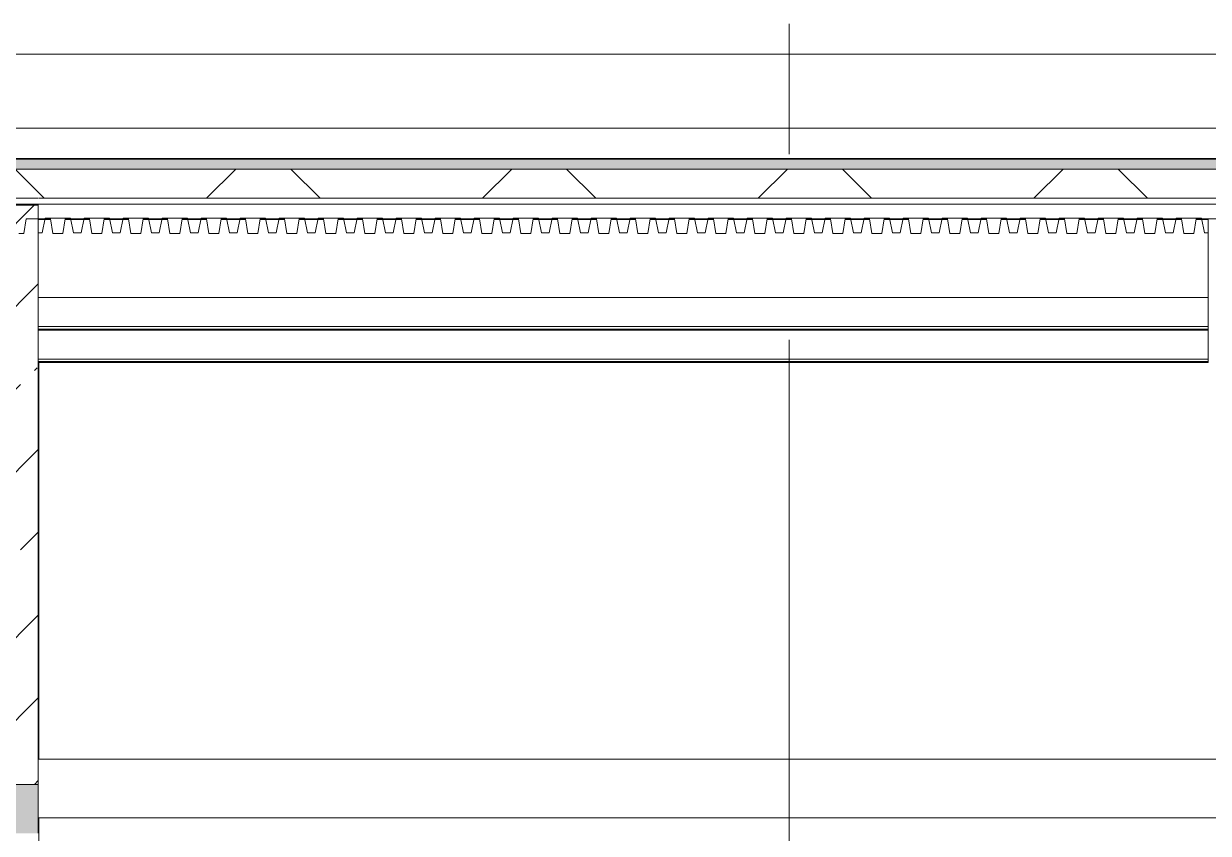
# Model space of a CAD drawing. Header units: millimetres. Extents: x 51154 to 151340, y -24069 to 30962.
# Drawn here: x 82007 to 88082, y 24850 to 29000 of the extents above; entities that cross this region are included whole.
import ezdxf

# ---------------------------------------------------------------- set-up
doc = ezdxf.new("R2010")
doc.units = ezdxf.units.MM
doc.linetypes.add('Осевые', pattern=[6350, 1270, -952.5, 3175, -952.5])
for name, color, linetype, lineweight in [('Внутренние кромки', 7, 'Continuous', 9), ('Каркас несущий', 7, 'Continuous', 9), ('Общие ребра', 7, 'Continuous', 9), ('Перекрытия', 7, 'Continuous', 9), ('Перекрытия-1', 7, 'Continuous', 18), ('Стены', 7, 'Continuous', 9), ('Структура _1_', 7, 'Continuous', 18), ('Штриховка разреза-2', 7, 'Continuous', 9)]:
    doc.layers.add(name, color=color, linetype=linetype, lineweight=lineweight)
doc.layers.add('Оси-3', color=7, linetype='Осевые', lineweight=9, true_color=0xaaaaaa)
pattern_1 = [(45, (99498.54, 6475), (-424.264, 424.264), [600, -100, 20, -100]), (45, (99498.54, 6899), (-424.264, 424.264), [])]

# ---------------------------------------------------------------- blocks, each defined once
blk = doc.blocks.new('Швеллеры стальные горячекатанные ГОСТ 8240-97_П_ - 40П-457367-Разрез 1-1')
at = {"layer": 'Каркас несущий'}
for p, q in [((82081.6, 27995.6), (82081.6, 28000.4)), ((82144.2, 28000.4), (82081.6, 28000.4)), ((82081.6, 27995.9), (82081.6, 27986.5)), ((82081.6, 27596), (82081.6, 27995.6)), ((82081.6, 27995.6), (82144.9, 27995.6)), ((82081.6, 27983.1), (82081.6, 27967.5)), ((82218.3, 27995.6), (82344.9, 27995.6)), ((82344.2, 28000.4), (82219.1, 28000.4)), ((82418.3, 27995.6), (82544.9, 27995.6)), ((82544.2, 28000.4), (82419.1, 28000.4)), ((82618.3, 27995.6), (82744.9, 27995.6)), ((82744.2, 28000.4), (82619.1, 28000.4)), ((82818.3, 27995.6), (82944.9, 27995.6)), ((82944.2, 28000.4), (82819.1, 28000.4)), ((83018.3, 27995.6), (83144.9, 27995.6)), ((83144.2, 28000.4), (83019.1, 28000.4)), ((83344.2, 28000.4), (83219.3, 28000.4)), ((83219.3, 27995.6), (83344.9, 27995.6)), ((83418.3, 27995.6), (83544.9, 27995.6)), ((83544.2, 28000.4), (83419.1, 28000.4)), ((83618.3, 27995.6), (83744.9, 27995.6)), ((83744.2, 28000.4), (83619.1, 28000.4)), ((83818.3, 27995.6), (83944.9, 27995.6)), ((83944.2, 28000.4), (83819.1, 28000.4)), ((84018.3, 27995.6), (84144.9, 27995.6)), ((84144.2, 28000.4), (84019.1, 28000.4)), ((84218.3, 27995.6), (84344.9, 27995.6)), ((84344.2, 28000.4), (84219.1, 28000.4)), ((84418.3, 27995.6), (84544.9, 27995.6)), ((84544.2, 28000.4), (84419.1, 28000.4)), ((84618.3, 27995.6), (84744.9, 27995.6)), ((84744.2, 28000.4), (84619.1, 28000.4)), ((84818.3, 27995.6), (84944.9, 27995.6)), ((84944.2, 28000.4), (84819.1, 28000.4)), ((85018.3, 27995.6), (85144.9, 27995.6)), ((85144.2, 28000.4), (85019.1, 28000.4)), ((85218.3, 27995.6), (85344.9, 27995.6)), ((85344.2, 28000.4), (85219.1, 28000.4)), ((85418.3, 27995.6), (85544.9, 27995.6)), ((85544.2, 28000.4), (85419.1, 28000.4)), ((85618.3, 27995.6), (85744.9, 27995.6)), ((85744.2, 28000.4), (85619.1, 28000.4)), ((85818.3, 27995.6), (85944.9, 27995.6)), ((85944.2, 28000.4), (85819.1, 28000.4)), ((86018.3, 27995.6), (86144.9, 27995.6)), ((86144.2, 28000.4), (86019.1, 28000.4)), ((86218.3, 27995.6), (86344.9, 27995.6)), ((86344.2, 28000.4), (86219.1, 28000.4)), ((86418.3, 27995.6), (86544.9, 27995.6)), ((86544.2, 28000.4), (86419.1, 28000.4)), ((86618.3, 27995.6), (86744.9, 27995.6)), ((86744.2, 28000.4), (86619.1, 28000.4)), ((86818.3, 27995.6), (86944.9, 27995.6)), ((86944.2, 28000.4), (86819.1, 28000.4)), ((87018.3, 27995.6), (87144.9, 27995.6)), ((87144.2, 28000.4), (87019.1, 28000.4)), ((87218.3, 27995.6), (87344.9, 27995.6)), ((87344.2, 28000.4), (87219.1, 28000.4)), ((87418.4, 27995.6), (87544.9, 27995.6)), ((87544.2, 28000.4), (87419.1, 28000.4)), ((87618.3, 27995.6), (87744.9, 27995.6)), ((87744.2, 28000.4), (87619.1, 28000.4)), ((87818.3, 27995.6), (87944.9, 27995.6)), ((87944.2, 28000.4), (87819.1, 28000.4)), ((88018.3, 27995.6), (88081.6, 27995.6)), ((88081.6, 28000.4), (88019.1, 28000.4)), ((88081.6, 28000.4), (88081.6, 27995.6)), ((88081.6, 27986.5), (88081.6, 27995.9)), ((88081.6, 27995.6), (88081.6, 27596)), ((88081.6, 27967.5), (88081.6, 27983.1)), ((82081.6, 27624.8), (82081.6, 27614.5)), ((82081.6, 27614.4), (82081.6, 27610.4)), ((82081.6, 27610.4), (82081.6, 27613.8)), ((82081.6, 27613.8), (82081.6, 27605.2)), ((88081.6, 27596), (82081.6, 27596)), ((88081.6, 27614.5), (88081.6, 27624.8)), ((88081.6, 27610.4), (88081.6, 27614.4)), ((88081.6, 27605.2), (88081.6, 27613.8)), ((88081.6, 27613.8), (88081.6, 27610.4))]:
    blk.add_line(p, q, dxfattribs=at)
blk = doc.blocks.new('Швеллеры стальные горячекатанные ГОСТ 8240-97_П_ - 40П-457490-Разрез 1-1')
at = {"layer": 'Каркас несущий'}
for p, q in [((82081.6, 27663.1), (82081.6, 27667.6)), ((82081.6, 27653.7), (82081.6, 27663.1)), ((82081.6, 27650.3), (82081.6, 27653.7)), ((82081.6, 27634.7), (82081.6, 27650.3)), ((88081.6, 27667.6), (88081.6, 27663.1)), ((88081.6, 27663.1), (88081.6, 27653.7)), ((88081.6, 27653.7), (88081.6, 27650.3)), ((88081.6, 27650.3), (88081.6, 27634.7)), ((82081.6, 27292), (82081.6, 27634.7)), ((88081.6, 27634.7), (88081.6, 27292)), ((82081.6, 27277.6), (82081.6, 27292)), ((88081.6, 27281), (82081.6, 27281)), ((82081.6, 27272.4), (82081.6, 27281)), ((88081.6, 27292), (88081.6, 27277.6)), ((88081.6, 27281), (88081.6, 27272.4)), ((82081.6, 27267.9), (82081.6, 27272.4)), ((82081.6, 27263.2), (82081.6, 27267.9)), ((88081.6, 27267.9), (82081.6, 27267.9)), ((82081.6, 27263.2), (88081.6, 27263.2)), ((88081.6, 27272.4), (88081.6, 27267.9)), ((88081.6, 27267.9), (88081.6, 27263.2))]:
    blk.add_line(p, q, dxfattribs=at)
blk = doc.blocks.new('Швеллеры стальные горячекатанные ГОСТ 8240-97_П_ - 30П-490475-Разрез 1-1')
at = {"layer": 'Каркас несущий'}
for p, q in [((82081.6, 24930), (82081.6, 25230)), ((82081.6, 25230), (88261.6, 25230)), ((82081.6, 25226), (82081.6, 25221.1)), ((82081.6, 25219), (82081.6, 25207)), ((82081.6, 24953), (82081.6, 24941)), ((82081.6, 24938.9), (82081.6, 24934)), ((88261.6, 24930), (82081.6, 24930))]:
    blk.add_line(p, q, dxfattribs=at)

msp = doc.modelspace()

# ---------------------------------------------------------------- hatches: boundary and pattern name
at = {"layer": 'Штриховка разреза-2'}
h = msp.add_hatch(dxfattribs=at)
h.set_pattern_fill('FP_4', color=256, style=0, pattern_type=2)
h.set_pattern_definition([(0, (99498.54, 6475), (812.8, 203.2), [67.056, -542.544, 67.056, -542.544, -3251.2]), (0, (99498.54, 6475), (812.8, 203.2), [-1219.2, 67.056, -1152.144, 67.056, -542.544, -1422.4]), (0, (99498.54, 6475), (812.8, 203.2), [-3048, 67.056, -339.344, 67.056, -948.944]), (120, (99803.34, 6576.6), (-582.3764, 602.3054), [67.056, -542.544, 67.056, -3793.744]), (120, (99803.34, 6576.6), (-582.3764, 602.3054), [-676.656, -542.544, 67.056, -1152.144, -2032]), (120, (99803.34, 6576.6), (-582.3764, 602.3054), [-2438.4, 67.056, -542.544, 67.056, -1355.344]), (120, (99803.34, 6576.6), (-582.3764, 602.3054), [-3115.056, -339.344, 67.056, -948.944]), (240, (99904.94, 6983), (-230.4236, -805.5054), [67.056, -542.544, 67.056, -542.544, -3251.2]), (240, (99904.94, 6983), (-230.4236, -805.5054), [-1219.2, 67.056, -1152.144, 67.056, -542.544, -1422.4]), (240, (99904.94, 6983), (-230.4236, -805.5054), [-3048, 67.056, -339.344, 67.056, -948.944])])
h.paths.add_polyline_path([(103832.9, 28255.2), (104481.6, 28255.2), (104481.6, 28305.2), (81781.6, 28305.2), (81781.6, 28255.2), (103069.5, 28255.2)], flags=0)
h = msp.add_hatch(dxfattribs=at)
h.set_pattern_fill('FP_5', color=256, style=0, pattern_type=2)
h.set_pattern_definition([(45, (99498.5, 6475), (-707.107, 707.107), []), (135, (99498.5, 6475), (-707.107, -707.107), [])])
h.paths.add_polyline_path([(93144.4, 28105.2), (104481.6, 28105.2), (104481.6, 28255.2), (81781.6, 28255.2), (81781.6, 28105.2), (92762.7, 28105.2)], flags=0)
h = msp.add_hatch(dxfattribs=at)
h.set_pattern_fill('FP_2', color=256, style=0, pattern_type=2)
h.set_pattern_definition(pattern_1)
h.paths.add_polyline_path([(81781.6, 25100), (82081.6, 25100), (82081.6, 28069.4), (81781.6, 28069.4), (81781.6, 25473.3)], flags=0)
h = msp.add_hatch(dxfattribs=at)
h.set_pattern_fill('FP_2', color=256, style=0, pattern_type=2)
h.set_pattern_definition(pattern_1)
h.paths.add_polyline_path([(110704.1, 24850), (129081.6, 24850), (129081.6, 25100), (104181.6, 25100), (104181.6, 24850), (110506.6, 24850)], flags=0)
h.paths.add_polyline_path([(72081.6, 24850), (82081.6, 24850), (82081.6, 25100), (71781.6, 25100), (71781.6, 24850)], flags=0)

# ---------------------------------------------------------------- linework, layer by layer
at = {"layer": 'Внутренние кромки'}
msp.add_line((104481.6, 28464), (81781.6, 28464), dxfattribs=at)
at = {"layer": 'Каркас несущий'}
msp.add_line((88081.6, 28000.4), (88081.6, 27578.9), dxfattribs=at)
at = {"layer": 'Общие ребра'}
for p, q in [((81781.6, 28305.2), (104481.6, 28305.2)), ((81781.6, 28255.2), (104481.6, 28255.2))]:
    msp.add_line(p, q, dxfattribs=at)
at = {"layer": 'Оси-3'}
msp.add_line((85931.6, -22468.7), (85931.6, 29000), dxfattribs=at)
at = {"layer": 'Перекрытия'}
for p, q in [((82081.6, 28073.5), (82081.6, 28065.9)), ((82081.6, 27837.8), (82081.6, 27586.3))]:
    msp.add_line(p, q, dxfattribs=at)
at = {"layer": 'Перекрытия-1'}
for p, q in [((82101.6, 27927.6), (82116.6, 28002.7)), ((82116.6, 28002.7), (82246.6, 28002.7)), ((82246.6, 28002.7), (82261.6, 27927.6)), ((82301.6, 27927.6), (82316.6, 28002.7)), ((82316.6, 28002.7), (82446.6, 28002.7)), ((82446.6, 28002.7), (82461.6, 27927.6)), ((82501.6, 27927.6), (82516.6, 28002.7)), ((82516.6, 28002.7), (82646.6, 28002.7)), ((82646.6, 28002.7), (82661.6, 27927.6)), ((82701.6, 27927.6), (82716.6, 28002.7)), ((82716.6, 28002.7), (82846.6, 28002.7)), ((82846.6, 28002.7), (82861.6, 27927.6)), ((82901.6, 27927.6), (82916.6, 28002.7)), ((82916.6, 28002.7), (83046.6, 28002.7)), ((83046.6, 28002.7), (83061.6, 27927.6)), ((83101.6, 27927.6), (83116.6, 28002.7)), ((83116.6, 28002.7), (83246.6, 28002.7)), ((83246.6, 28002.7), (83261.6, 27927.6)), ((83301.6, 27927.6), (83316.6, 28002.7)), ((83316.6, 28002.7), (83446.6, 28002.7)), ((83446.6, 28002.7), (83461.6, 27927.6)), ((83501.6, 27927.6), (83516.6, 28002.7)), ((83516.6, 28002.7), (83646.6, 28002.7)), ((83646.6, 28002.7), (83661.6, 27927.6)), ((83701.6, 27927.6), (83716.6, 28002.7)), ((83716.6, 28002.7), (83846.6, 28002.7)), ((83846.6, 28002.7), (83861.6, 27927.6)), ((83901.6, 27927.6), (83916.6, 28002.7)), ((83916.6, 28002.7), (84046.6, 28002.7)), ((84046.6, 28002.7), (84061.6, 27927.6)), ((84101.6, 27927.6), (84116.6, 28002.7)), ((84116.6, 28002.7), (84246.6, 28002.7)), ((84246.6, 28002.7), (84261.6, 27927.6)), ((84301.6, 27927.6), (84316.6, 28002.7)), ((84316.6, 28002.7), (84446.6, 28002.7)), ((84446.6, 28002.7), (84461.6, 27927.6)), ((84501.6, 27927.6), (84516.6, 28002.7)), ((84516.6, 28002.7), (84646.6, 28002.7)), ((84646.6, 28002.7), (84661.6, 27927.6)), ((84701.6, 27927.6), (84716.6, 28002.7)), ((84716.6, 28002.7), (84846.6, 28002.7)), ((84846.6, 28002.7), (84861.6, 27927.6)), ((84901.6, 27927.6), (84916.6, 28002.7)), ((84916.6, 28002.7), (85046.6, 28002.7)), ((85046.6, 28002.7), (85061.6, 27927.6)), ((85101.6, 27927.6), (85116.6, 28002.7)), ((85116.6, 28002.7), (85246.6, 28002.7)), ((85246.6, 28002.7), (85261.6, 27927.6)), ((85301.6, 27927.6), (85316.6, 28002.7)), ((85316.6, 28002.7), (85446.6, 28002.7)), ((85446.6, 28002.7), (85461.6, 27927.6)), ((85501.6, 27927.6), (85516.6, 28002.7)), ((85516.6, 28002.7), (85646.6, 28002.7)), ((85646.6, 28002.7), (85661.6, 27927.6)), ((85701.6, 27927.6), (85716.6, 28002.7)), ((85716.6, 28002.7), (85846.6, 28002.7)), ((85846.6, 28002.7), (85861.6, 27927.6)), ((85901.6, 27927.6), (85916.6, 28002.7)), ((85916.6, 28002.7), (86046.6, 28002.7)), ((86046.6, 28002.7), (86061.6, 27927.6)), ((86101.6, 27927.6), (86116.6, 28002.7)), ((86116.6, 28002.7), (86246.6, 28002.7)), ((86246.6, 28002.7), (86261.6, 27927.6)), ((86301.6, 27927.6), (86316.6, 28002.7)), ((86316.6, 28002.7), (86446.6, 28002.7)), ((86446.6, 28002.7), (86461.6, 27927.6)), ((86501.6, 27927.6), (86516.6, 28002.7)), ((86516.6, 28002.7), (86646.6, 28002.7)), ((86646.6, 28002.7), (86661.6, 27927.6)), ((86701.6, 27927.6), (86716.6, 28002.7)), ((86716.6, 28002.7), (86846.6, 28002.7)), ((86846.6, 28002.7), (86861.6, 27927.6)), ((86901.6, 27927.6), (86916.6, 28002.7)), ((86916.6, 28002.7), (87046.6, 28002.7)), ((87046.6, 28002.7), (87061.6, 27927.6)), ((87101.6, 27927.6), (87116.6, 28002.7)), ((87116.6, 28002.7), (87246.6, 28002.7)), ((87246.6, 28002.7), (87261.6, 27927.6)), ((87301.6, 27927.6), (87316.6, 28002.7)), ((87316.6, 28002.7), (87446.6, 28002.7)), ((87446.6, 28002.7), (87461.6, 27927.6)), ((87501.6, 27927.6), (87516.6, 28002.7)), ((87516.6, 28002.7), (87646.6, 28002.7)), ((87646.6, 28002.7), (87661.6, 27927.6)), ((87701.6, 27927.6), (87716.6, 28002.7)), ((87716.6, 28002.7), (87846.6, 28002.7)), ((87846.6, 28002.7), (87861.6, 27927.6)), ((87901.6, 27927.6), (87916.6, 28002.7)), ((87916.6, 28002.7), (88046.6, 28002.7)), ((88046.6, 28002.7), (88061.6, 27927.6)), ((82081.6, 27927.6), (82101.6, 27927.6)), ((82261.6, 27927.6), (82281.6, 27927.6)), ((82281.6, 27927.6), (82301.6, 27927.6)), ((82461.6, 27927.6), (82481.6, 27927.6)), ((82481.6, 27927.6), (82501.6, 27927.6)), ((82661.6, 27927.6), (82681.6, 27927.6)), ((82681.6, 27927.6), (82701.6, 27927.6)), ((82861.6, 27927.6), (82881.6, 27927.6)), ((82881.6, 27927.6), (82901.6, 27927.6)), ((83061.6, 27927.6), (83081.6, 27927.6)), ((83081.6, 27927.6), (83101.6, 27927.6)), ((83261.6, 27927.6), (83281.6, 27927.6)), ((83281.6, 27927.6), (83301.6, 27927.6)), ((83461.6, 27927.6), (83481.6, 27927.6)), ((83481.6, 27927.6), (83501.6, 27927.6)), ((83661.6, 27927.6), (83681.6, 27927.6)), ((83681.6, 27927.6), (83701.6, 27927.6)), ((83861.6, 27927.6), (83881.6, 27927.6)), ((83881.6, 27927.6), (83901.6, 27927.6)), ((84061.6, 27927.6), (84081.6, 27927.6)), ((84081.6, 27927.6), (84101.6, 27927.6)), ((84261.6, 27927.6), (84281.6, 27927.6)), ((84281.6, 27927.6), (84301.6, 27927.6)), ((84461.6, 27927.6), (84481.6, 27927.6)), ((84481.6, 27927.6), (84501.6, 27927.6)), ((84661.6, 27927.6), (84681.6, 27927.6)), ((84681.6, 27927.6), (84701.6, 27927.6)), ((84861.6, 27927.6), (84881.6, 27927.6)), ((84881.6, 27927.6), (84901.6, 27927.6)), ((85061.6, 27927.6), (85081.6, 27927.6)), ((85081.6, 27927.6), (85101.6, 27927.6)), ((85261.6, 27927.6), (85281.6, 27927.6)), ((85281.6, 27927.6), (85301.6, 27927.6)), ((85461.6, 27927.6), (85481.6, 27927.6)), ((85481.6, 27927.6), (85501.6, 27927.6)), ((85661.6, 27927.6), (85681.6, 27927.6)), ((85681.6, 27927.6), (85701.6, 27927.6)), ((85861.6, 27927.6), (85881.6, 27927.6)), ((85881.6, 27927.6), (85901.6, 27927.6)), ((86061.6, 27927.6), (86081.6, 27927.6)), ((86081.6, 27927.6), (86101.6, 27927.6)), ((86261.6, 27927.6), (86281.6, 27927.6)), ((86281.6, 27927.6), (86301.6, 27927.6)), ((86461.6, 27927.6), (86481.6, 27927.6)), ((86481.6, 27927.6), (86501.6, 27927.6)), ((86661.6, 27927.6), (86681.6, 27927.6)), ((86681.6, 27927.6), (86701.6, 27927.6)), ((86861.6, 27927.6), (86881.6, 27927.6)), ((86881.6, 27927.6), (86901.6, 27927.6)), ((87061.6, 27927.6), (87081.6, 27927.6)), ((87081.6, 27927.6), (87101.6, 27927.6)), ((87261.6, 27927.6), (87281.6, 27927.6)), ((87281.6, 27927.6), (87301.6, 27927.6)), ((87461.6, 27927.6), (87481.6, 27927.6)), ((87481.6, 27927.6), (87501.6, 27927.6)), ((87661.6, 27927.6), (87681.6, 27927.6)), ((87681.6, 27927.6), (87701.6, 27927.6)), ((87861.6, 27927.6), (87881.6, 27927.6)), ((87881.6, 27927.6), (87901.6, 27927.6)), ((88061.6, 27927.6), (88081.6, 27927.6))]:
    msp.add_line(p, q, dxfattribs=at)
at = {"layer": 'Стены'}
for p, q in [((104481.6, 28843.8), (81781.6, 28843.8)), ((82081.6, 28073.5), (82081.6, 28069.4)), ((82083.6, 27263.2), (82083.6, 25230)), ((81781.6, 25100), (82081.6, 25100)), ((82083.6, 24930), (82083.6, 22450))]:
    msp.add_line(p, q, dxfattribs=at)
at = {"layer": 'Структура _1_'}
for p, q in [((104481.6, 28309.4), (81781.6, 28309.4)), ((81781.6, 28105.2), (82081.6, 28105.2)), ((104481.6, 28075.4), (81781.6, 28075.4)), ((82081.6, 28069.4), (81781.6, 28069.4)), ((82081.6, 25100), (82081.6, 28069.4)), ((82083.6, 28105.2), (104179.6, 28105.2)), ((82006.6, 27925.4), (82019.1, 28000.4)), ((82019.1, 28000.4), (82144.1, 28000.4)), ((82144.1, 28000.4), (82156.6, 27925.4)), ((82206.6, 27925.4), (82219.1, 28000.4)), ((82219.1, 28000.4), (82344.1, 28000.4)), ((82344.1, 28000.4), (82356.6, 27925.4)), ((82406.6, 27925.4), (82419.1, 28000.4)), ((82419.1, 28000.4), (82544.1, 28000.4)), ((82544.1, 28000.4), (82556.6, 27925.4)), ((82606.6, 27925.4), (82619.1, 28000.4)), ((82619.1, 28000.4), (82744.1, 28000.4)), ((82744.1, 28000.4), (82756.6, 27925.4)), ((82806.6, 27925.4), (82819.1, 28000.4)), ((82819.1, 28000.4), (82944.1, 28000.4)), ((82944.1, 28000.4), (82956.6, 27925.4)), ((83006.6, 27925.4), (83019.1, 28000.4)), ((83019.1, 28000.4), (83144.1, 28000.4)), ((83144.1, 28000.4), (83156.6, 27925.4)), ((83206.6, 27925.4), (83219.1, 28000.4)), ((83219.1, 28000.4), (83344.1, 28000.4)), ((83344.1, 28000.4), (83356.6, 27925.4)), ((83406.6, 27925.4), (83419.1, 28000.4)), ((83419.1, 28000.4), (83544.1, 28000.4)), ((83544.1, 28000.4), (83556.6, 27925.4)), ((83606.6, 27925.4), (83619.1, 28000.4)), ((83619.1, 28000.4), (83744.1, 28000.4)), ((83744.1, 28000.4), (83756.6, 27925.4)), ((83806.6, 27925.4), (83819.1, 28000.4)), ((83819.1, 28000.4), (83944.1, 28000.4)), ((83944.1, 28000.4), (83956.6, 27925.4)), ((84006.6, 27925.4), (84019.1, 28000.4)), ((84019.1, 28000.4), (84144.1, 28000.4)), ((84144.1, 28000.4), (84156.6, 27925.4)), ((84206.6, 27925.4), (84219.1, 28000.4)), ((84219.1, 28000.4), (84344.1, 28000.4)), ((84344.1, 28000.4), (84356.6, 27925.4)), ((84406.6, 27925.4), (84419.1, 28000.4)), ((84419.1, 28000.4), (84544.1, 28000.4)), ((84544.1, 28000.4), (84556.6, 27925.4)), ((84606.6, 27925.4), (84619.1, 28000.4)), ((84619.1, 28000.4), (84744.1, 28000.4)), ((84744.1, 28000.4), (84756.6, 27925.4)), ((84806.6, 27925.4), (84819.1, 28000.4)), ((84819.1, 28000.4), (84944.1, 28000.4)), ((84944.1, 28000.4), (84956.6, 27925.4)), ((85006.6, 27925.4), (85019.1, 28000.4)), ((85019.1, 28000.4), (85144.1, 28000.4)), ((85144.1, 28000.4), (85156.6, 27925.4)), ((85206.6, 27925.4), (85219.1, 28000.4)), ((85219.1, 28000.4), (85344.1, 28000.4)), ((85344.1, 28000.4), (85356.6, 27925.4)), ((85406.6, 27925.4), (85419.1, 28000.4)), ((85419.1, 28000.4), (85544.1, 28000.4)), ((85544.1, 28000.4), (85556.6, 27925.4)), ((85606.6, 27925.4), (85619.1, 28000.4)), ((85619.1, 28000.4), (85744.1, 28000.4)), ((85744.1, 28000.4), (85756.6, 27925.4)), ((85806.6, 27925.4), (85819.1, 28000.4)), ((85819.1, 28000.4), (85944.1, 28000.4)), ((85944.1, 28000.4), (85956.6, 27925.4)), ((86006.6, 27925.4), (86019.1, 28000.4)), ((86019.1, 28000.4), (86144.1, 28000.4)), ((86144.1, 28000.4), (86156.6, 27925.4)), ((86206.6, 27925.4), (86219.1, 28000.4)), ((86219.1, 28000.4), (86344.1, 28000.4)), ((86344.1, 28000.4), (86356.6, 27925.4)), ((86406.6, 27925.4), (86419.1, 28000.4)), ((86419.1, 28000.4), (86544.1, 28000.4)), ((86544.1, 28000.4), (86556.6, 27925.4)), ((86606.6, 27925.4), (86619.1, 28000.4)), ((86619.1, 28000.4), (86744.1, 28000.4)), ((86744.1, 28000.4), (86756.6, 27925.4)), ((86806.6, 27925.4), (86819.1, 28000.4)), ((86819.1, 28000.4), (86944.1, 28000.4)), ((86944.1, 28000.4), (86956.6, 27925.4)), ((87006.6, 27925.4), (87019.1, 28000.4)), ((87019.1, 28000.4), (87144.1, 28000.4)), ((87144.1, 28000.4), (87156.6, 27925.4)), ((87206.6, 27925.4), (87219.1, 28000.4)), ((87219.1, 28000.4), (87344.1, 28000.4)), ((87344.1, 28000.4), (87356.6, 27925.4)), ((87406.6, 27925.4), (87419.1, 28000.4)), ((87419.1, 28000.4), (87544.1, 28000.4)), ((87544.1, 28000.4), (87556.6, 27925.4)), ((87606.6, 27925.4), (87619.1, 28000.4)), ((87619.1, 28000.4), (87744.1, 28000.4)), ((87744.1, 28000.4), (87756.6, 27925.4)), ((87806.6, 27925.4), (87819.1, 28000.4)), ((87819.1, 28000.4), (87944.1, 28000.4)), ((87944.1, 28000.4), (87956.6, 27925.4)), ((88006.6, 27925.4), (88019.1, 28000.4)), ((88019.1, 28000.4), (88144.1, 28000.4)), ((81981.6, 27925.4), (82006.6, 27925.4)), ((82156.6, 27925.4), (82181.6, 27925.4)), ((82181.6, 27925.4), (82206.6, 27925.4)), ((82356.6, 27925.4), (82381.6, 27925.4)), ((82381.6, 27925.4), (82406.6, 27925.4)), ((82556.6, 27925.4), (82581.6, 27925.4)), ((82581.6, 27925.4), (82606.6, 27925.4)), ((82756.6, 27925.4), (82781.6, 27925.4)), ((82781.6, 27925.4), (82806.6, 27925.4)), ((82956.6, 27925.4), (82981.6, 27925.4)), ((82981.6, 27925.4), (83006.6, 27925.4)), ((83156.6, 27925.4), (83181.6, 27925.4)), ((83181.6, 27925.4), (83206.6, 27925.4)), ((83356.6, 27925.4), (83381.6, 27925.4)), ((83381.6, 27925.4), (83406.6, 27925.4)), ((83556.6, 27925.4), (83581.6, 27925.4)), ((83581.6, 27925.4), (83606.6, 27925.4)), ((83756.6, 27925.4), (83781.6, 27925.4)), ((83781.6, 27925.4), (83806.6, 27925.4)), ((83956.6, 27925.4), (83981.6, 27925.4)), ((83981.6, 27925.4), (84006.6, 27925.4)), ((84156.6, 27925.4), (84181.6, 27925.4)), ((84181.6, 27925.4), (84206.6, 27925.4)), ((84356.6, 27925.4), (84381.6, 27925.4)), ((84381.6, 27925.4), (84406.6, 27925.4)), ((84556.6, 27925.4), (84581.6, 27925.4)), ((84581.6, 27925.4), (84606.6, 27925.4)), ((84756.6, 27925.4), (84781.6, 27925.4)), ((84781.6, 27925.4), (84806.6, 27925.4)), ((84956.6, 27925.4), (84981.6, 27925.4)), ((84981.6, 27925.4), (85006.6, 27925.4)), ((85156.6, 27925.4), (85181.6, 27925.4)), ((85181.6, 27925.4), (85206.6, 27925.4)), ((85356.6, 27925.4), (85381.6, 27925.4)), ((85381.6, 27925.4), (85406.6, 27925.4)), ((85556.6, 27925.4), (85581.6, 27925.4)), ((85581.6, 27925.4), (85606.6, 27925.4)), ((85756.6, 27925.4), (85781.6, 27925.4)), ((85781.6, 27925.4), (85806.6, 27925.4)), ((85956.6, 27925.4), (85981.6, 27925.4)), ((85981.6, 27925.4), (86006.6, 27925.4)), ((86156.6, 27925.4), (86181.6, 27925.4)), ((86181.6, 27925.4), (86206.6, 27925.4)), ((86356.6, 27925.4), (86381.6, 27925.4)), ((86381.6, 27925.4), (86406.6, 27925.4)), ((86556.6, 27925.4), (86581.6, 27925.4)), ((86581.6, 27925.4), (86606.6, 27925.4)), ((86756.6, 27925.4), (86781.6, 27925.4)), ((86781.6, 27925.4), (86806.6, 27925.4)), ((86956.6, 27925.4), (86981.6, 27925.4)), ((86981.6, 27925.4), (87006.6, 27925.4)), ((87156.6, 27925.4), (87181.6, 27925.4)), ((87181.6, 27925.4), (87206.6, 27925.4)), ((87356.6, 27925.4), (87381.6, 27925.4)), ((87381.6, 27925.4), (87406.6, 27925.4)), ((87556.6, 27925.4), (87581.6, 27925.4)), ((87581.6, 27925.4), (87606.6, 27925.4)), ((87756.6, 27925.4), (87781.6, 27925.4)), ((87781.6, 27925.4), (87806.6, 27925.4)), ((87956.6, 27925.4), (87981.6, 27925.4)), ((87981.6, 27925.4), (88006.6, 27925.4)), ((82081.6, 24850), (82081.6, 25100))]:
    msp.add_line(p, q, dxfattribs=at)

# ---------------------------------------------------------------- block references
at = {"layer": 'Каркас несущий'}
for name, p in [('Швеллеры стальные горячекатанные ГОСТ 8240-97_П_ - 40П-457367-Разрез 1-1', (0, 0)), ('Швеллеры стальные горячекатанные ГОСТ 8240-97_П_ - 40П-457490-Разрез 1-1', (0, 166.4)), ('Швеллеры стальные горячекатанные ГОСТ 8240-97_П_ - 40П-457490-Разрез 1-1', (0, 0)), ('Швеллеры стальные горячекатанные ГОСТ 8240-97_П_ - 30П-490475-Разрез 1-1', (0, 0))]:
    msp.add_blockref(name, p, dxfattribs=at)

doc.saveas('drawing.dxf')
